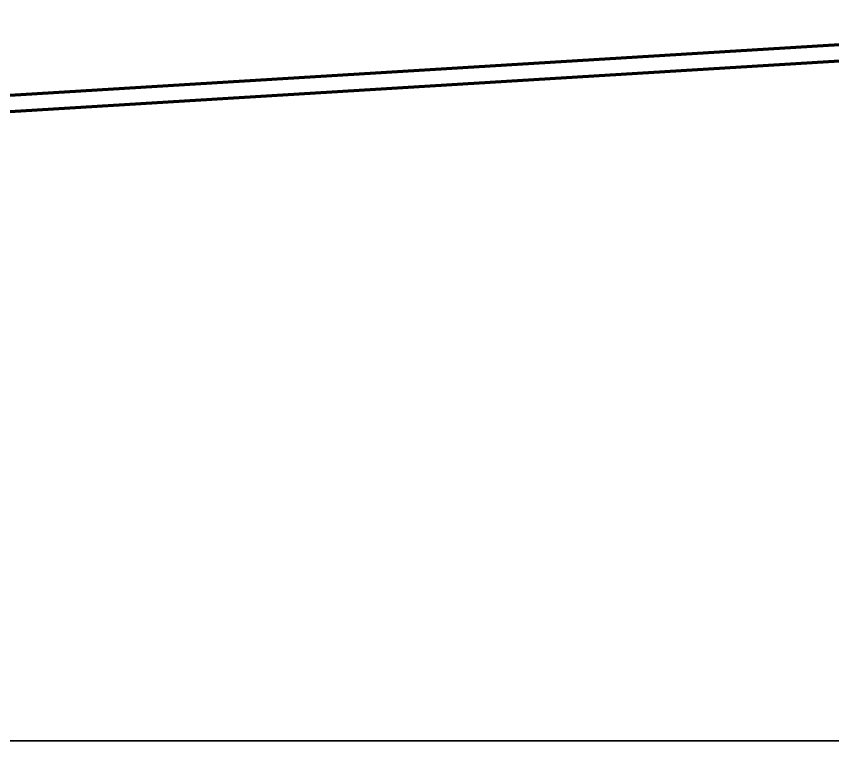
# Model space of a CAD drawing. Header units: inches. Extents: x 2 to 32666, y -5537 to 22.
# Drawn here: x 14976.9 to 15077.2, y -4486.9 to -4397.9 of the extents above; entities that cross this region are included whole.
import ezdxf
from ezdxf.enums import TextEntityAlignment as Align

# ---------------------------------------------------------------- set-up
doc = ezdxf.new("R2010")
doc.units = ezdxf.units.IN
doc.header["$MEASUREMENT"] = 0
for name, color, linetype in [('2', 2, 'Continuous'), ('3', 3, 'Continuous'), ('7', 7, 'Continuous'), ('DIM', 8, 'Continuous')]:
    doc.layers.add(name, color=color, linetype=linetype)
doc.layers.add('Cover text', color=7, linetype='Continuous', true_color=0x52370f)
doc.styles.add('TIEU DE', font='Vharialn.ttf')

# ---------------------------------------------------------------- blocks, each defined once
blk = doc.blocks.new('kt kien truc 1')
at = {"layer": '7', "color": 147, "linetype": 'Continuous'}
blk.add_lwpolyline([(12.33, 57.61), (581.67, 57.61), (581.67, 409.19), (12.33, 409.19)], close=True, dxfattribs=at)
at = {"layer": 'Cover text', "ltscale": 0.5, "style": 'TIEU DE'}
for tag, p in [('STT', (555.05, 15.58)), ('TENBANVE', (45.93, 14.6))]:
    blk.add_attdef(tag, text='', height=2, dxfattribs=at).set_placement(p, align=Align.MIDDLE_CENTER)

msp = doc.modelspace()

# ---------------------------------------------------------------- linework, layer by layer
at = {"layer": '2', "lineweight": 100}
for p, q in [((14878.1005, -4413.5922), (15317.0294, -4386.8663)), ((14878.1005, -4415.5959), (15317.151, -4388.8626))]:
    msp.add_line(p, q, dxfattribs=at)
at = {"layer": 'DIM'}
msp.add_lwpolyline([(14878.1005, -4135.3349), (15447.4384, -4135.3349), (15447.4384, -4486.9148), (14878.1005, -4486.9148)], close=True, dxfattribs=at)

# ---------------------------------------------------------------- block references
at = {"layer": '3'}
msp.add_blockref('kt kien truc 1', (14865.7695, -4544.5249), dxfattribs=at)

doc.saveas('drawing.dxf')
